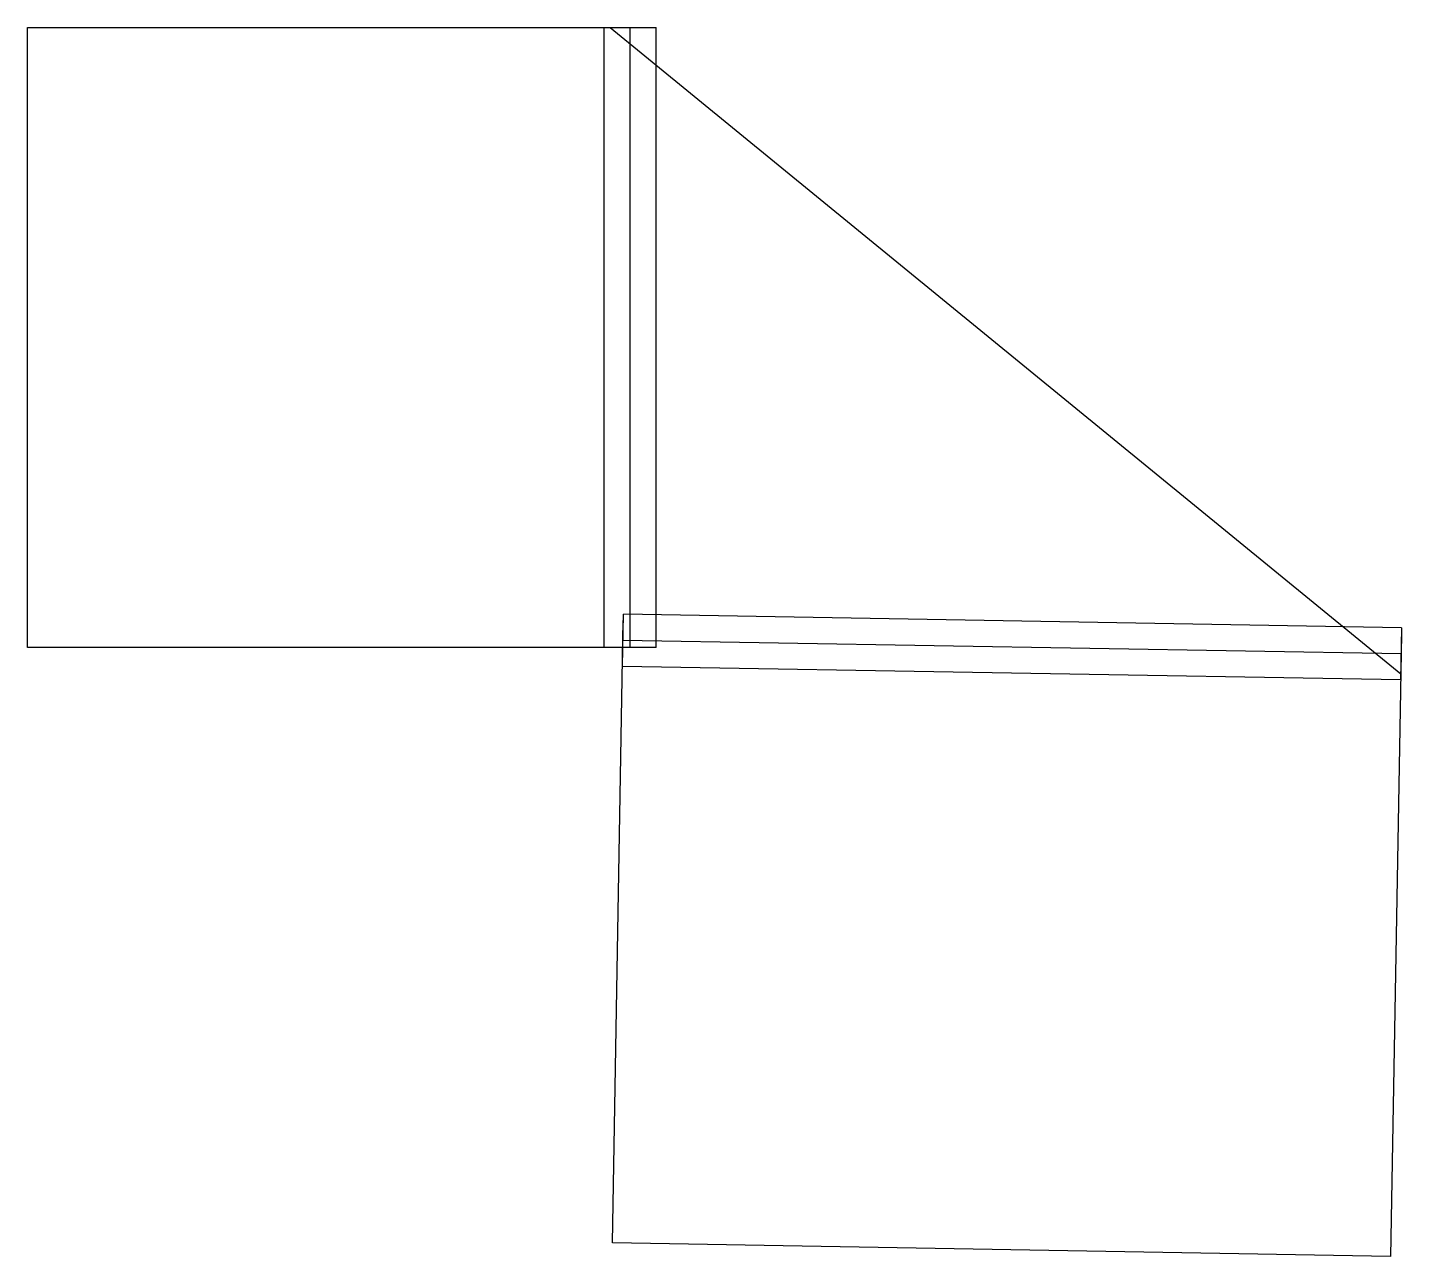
# Model space of a CAD drawing. Extents: x -3.69 to 5, y -3.77 to 4.
import ezdxf

# ---------------------------------------------------------------- set-up
doc = ezdxf.new("R2010")
doc.units = 0

msp = doc.modelspace()

# ---------------------------------------------------------------- linework, layer by layer
at = {"color": 18}
for points in [[(0.2508, 0.078), (-3.6862, 0.078), (-3.6862, 4), (0.2508, 4)], [(-0.0392, 4), (0.29, 4)], [(0, 4), (4.9992, -0.0873)], [(0.0773, -0.0406), (0.083, 0.2886)], [(5.0036, 0.1635), (4.9349, -3.7729), (0.0137, -3.687), (0.0824, 0.2494)], [(5.0043, 0.2027), (4.9986, -0.1265)], [(0.29, 0.078), (-0.0392, 0.078)], [(0.078, -0.0014), (0.078, 0.078), (0, 0.078)]]:
    msp.add_lwpolyline(points, dxfattribs=at)
at = {"color": 40}
for points in [[(-0.0392, 0.078), (-0.0392, 4)], [(0.29, 0.078), (0.29, 4)], [(5.0043, 0.2027), (0.083, 0.2886)], [(4.9986, -0.1265), (0.0773, -0.0406)]]:
    msp.add_lwpolyline(points, dxfattribs=at)
at = {"color": 1}
for points in [[(0.1254, 0.078), (0.1254, 4)], [(5.0014, 0.0381), (0.0802, 0.124)]]:
    msp.add_lwpolyline(points, dxfattribs=at)

doc.saveas('drawing.dxf')
